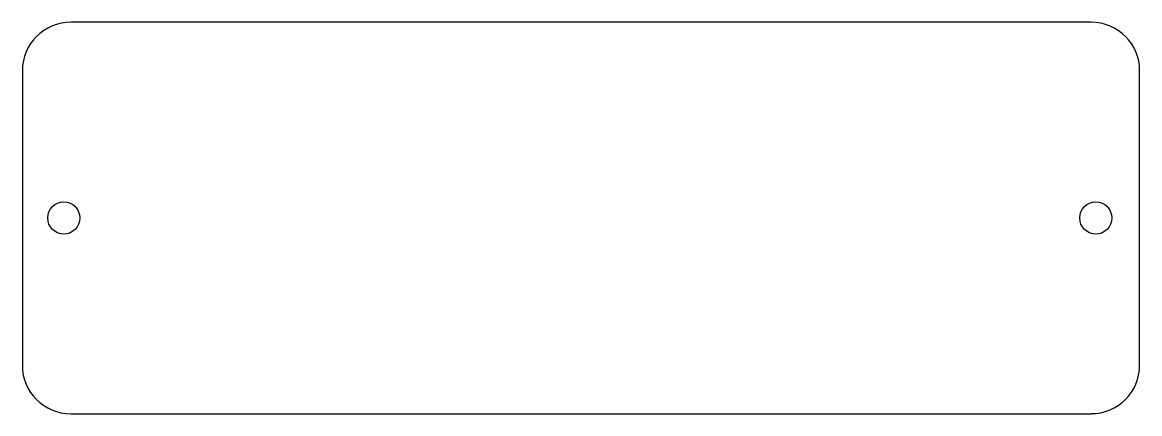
# Model space of a CAD drawing. Header units: millimetres. Extents: x 8.9 to 85.2, y 6.7 to 33.4.
import ezdxf

# ---------------------------------------------------------------- set-up
doc = ezdxf.new("R2010")
doc.units = ezdxf.units.MM

msp = doc.modelspace()

# ---------------------------------------------------------------- linework, layer by layer
at = {"color": 0}
for p, q in [((81.941, 33.438), (12.229, 33.438)), ((8.922, 30.131), (8.92, 9.995)), ((85.247, 9.996), (85.248, 30.131)), ((12.227, 6.688), (81.94, 6.688))]:
    msp.add_line(p, q, dxfattribs=at)
for centre in [(11.754, 20.064), (82.252, 20.064)]:
    msp.add_circle(centre, 1.1, dxfattribs=at)
for centre, start, end in [((12.229, 30.131), 90, 180), ((81.941, 30.131), 0, 90), ((12.227, 9.995), 180, 270), ((81.94, 9.996), 270, 0)]:
    msp.add_arc(centre, 3.307, start, end, dxfattribs=at)

doc.saveas('drawing.dxf')
